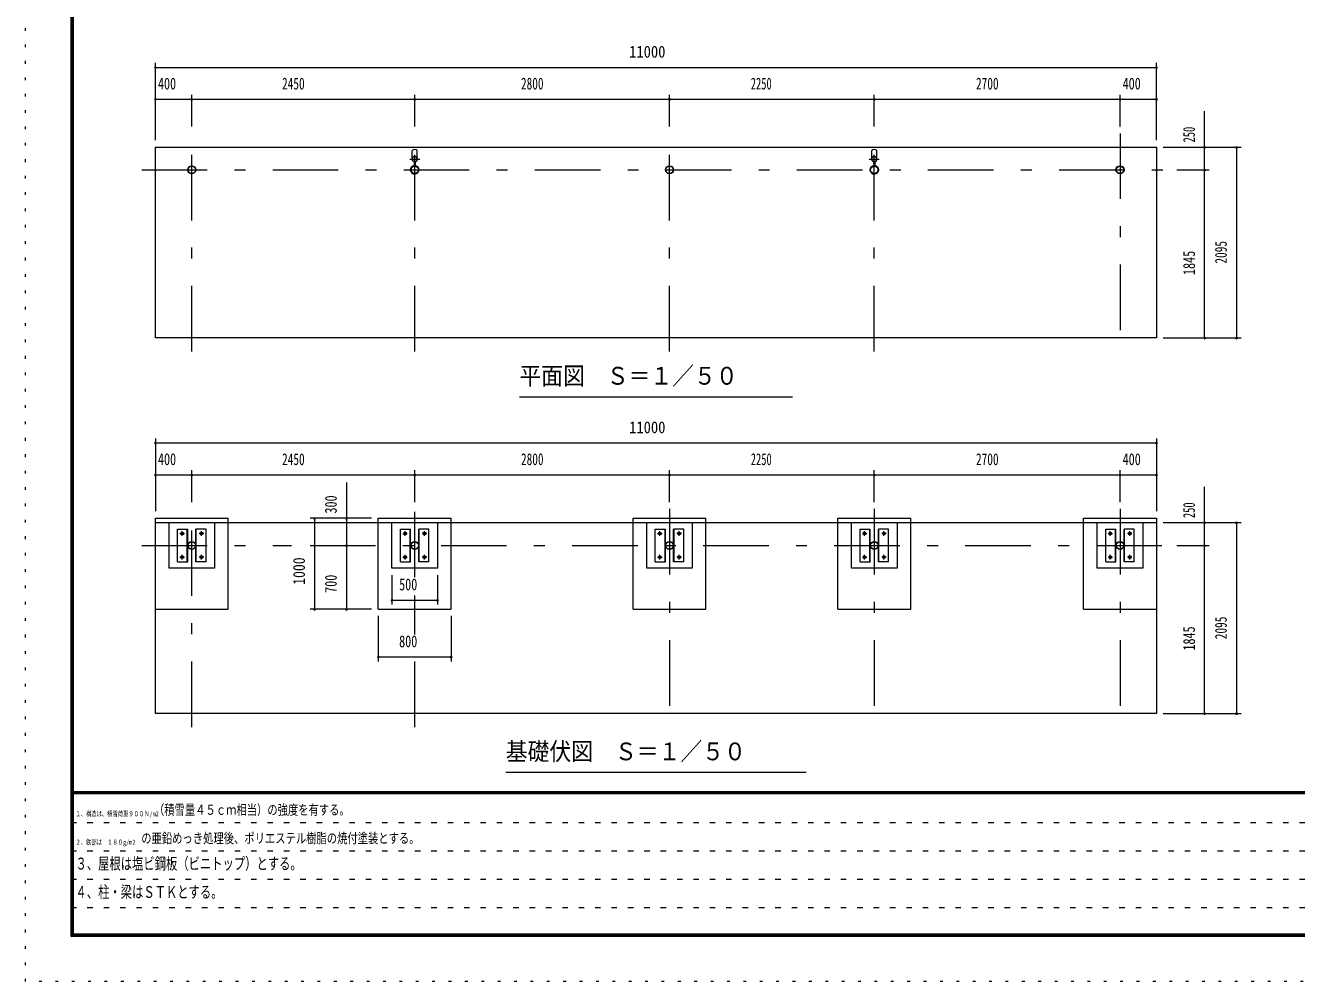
# Model space of a CAD drawing. Units: millimetres, scale not verified, with parts at other scales. Extents: x -25340 to 25345, y -10500 to 10500.
# Drawn here: x -4355 to 9612, y -10500 to 0 of the extents above; entities that cross this region are included whole.
import ezdxf
from ezdxf.enums import TextEntityAlignment as Align

# ---------------------------------------------------------------- set-up
doc = ezdxf.new("R2010")
doc.units = ezdxf.units.MM
doc.header["$LTSCALE"] = 60
for name, pattern in [('USER1', [3, 1, -2]), ('USER3', [24, 12, -5, 2, -5]), ('USER4', [3, 0.5, -2.5])]:
    doc.linetypes.add(name, pattern=pattern)
doc.layers.add('0-1_0-F', color=7, linetype='Continuous')
for name, color, linetype, lineweight in [('0-2_1-05BOLD', 7, 'Continuous', 18), ('0-3_1-25CENTER', 3, 'USER3', 18), ('0-5_1-55DIM', 3, 'Continuous', 18), ('0-C_F-F', 5, 'Continuous', 18), ('0-D_F-E_J_ADD', 5, 'USER4', 18)]:
    doc.layers.add(name, color=color, linetype=linetype, lineweight=lineweight)
doc.styles.add('ＭＳ ゴシック', font='')
doc.styles.get('ＭＳ ゴシック').set_extended_font_data('MS Gothic')

msp = doc.modelspace()

# ---------------------------------------------------------------- linework, layer by layer
at = {"layer": '0-2_1-05BOLD'}
for p, q in [((-2927.8, -1335.33), (8072.19, -1335.33)), ((-2927.8, -3430.33), (-2927.8, -1335.33)), ((-105.3, -1457.81), (-105.3, -1373.23)), ((-50.3, -1457.81), (-50.3, -1373.23)), ((4944.7, -1457.81), (4944.7, -1373.23)), ((4999.7, -1457.81), (4999.7, -1373.23)), ((8072.19, -1335.33), (8072.19, -3430.33)), ((-82.41, -1496.06), (-82.41, -1539.41)), ((-80.8, -1494.67), (-80.8, -1540.88)), ((-74.8, -1494.67), (-74.8, -1540.88)), ((-73.2, -1496.06), (-73.2, -1539.41)), ((4967.6, -1496.06), (4967.6, -1539.41)), ((4969.2, -1494.67), (4969.2, -1540.88)), ((4975.2, -1494.67), (4975.2, -1540.88)), ((4976.8, -1496.06), (4976.8, -1539.41)), ((8072.19, -3430.33), (-2927.8, -3430.33)), ((-2927.79, -5410.33), (-2127.79, -5410.33)), ((-2927.79, -7555.33), (-2927.79, -5410.33)), ((-2127.79, -6410.33), (-2127.79, -5410.33)), ((-477.8, -5410.33), (322.2, -5410.33)), ((-477.8, -6410.33), (-477.8, -5410.33)), ((322.2, -6410.33), (322.2, -5410.33)), ((2322.2, -5410.33), (3122.2, -5410.33)), ((2322.2, -6410.33), (2322.2, -5410.33)), ((3122.2, -6410.33), (3122.2, -5410.33)), ((4572.2, -5410.33), (5372.2, -5410.33)), ((4572.2, -6410.33), (4572.2, -5410.33)), ((5372.2, -6410.33), (5372.2, -5410.33)), ((7272.2, -5410.33), (8072.2, -5410.33)), ((7272.2, -6410.33), (7272.2, -5410.33)), ((8072.2, -5410.33), (8072.2, -7555.33)), ((-2927.79, -5460.33), (8072.2, -5460.33)), ((-2777.8, -5960.33), (-2777.8, -5460.33)), ((-2684.35, -5890.33), (-2684.35, -5530.32)), ((-2684.35, -5530.32), (-2572.35, -5530.32)), ((-2576.85, -5890.33), (-2576.85, -5530.32)), ((-2483.24, -5890.33), (-2483.24, -5530.32)), ((-2371.25, -5530.32), (-2483.24, -5530.32)), ((-2478.75, -5890.33), (-2478.75, -5530.32)), ((-2371.25, -5890.33), (-2371.25, -5530.32)), ((-234.35, -5530.32), (-122.35, -5530.32)), ((-234.35, -5890.33), (-234.35, -5530.32)), ((-126.85, -5890.33), (-126.85, -5530.32)), ((-33.25, -5890.33), (-33.25, -5530.32)), ((78.75, -5530.32), (-33.25, -5530.32)), ((-28.75, -5890.33), (-28.75, -5530.32)), ((78.75, -5890.33), (78.75, -5530.32)), ((2472.2, -5960.33), (2472.2, -5460.33)), ((2673.15, -5890.33), (2673.15, -5530.32)), ((2677.65, -5890.33), (2677.65, -5530.32)), ((2878.75, -5530.32), (2766.75, -5530.32)), ((2766.75, -5890.33), (2766.75, -5530.32)), ((2771.25, -5890.33), (2771.25, -5530.32)), ((2878.75, -5890.33), (2878.75, -5530.32)), ((2972.2, -5460.33), (2972.2, -5960.33)), ((4722.2, -5960.33), (4722.2, -5460.33)), ((4815.65, -5530.32), (4927.65, -5530.32)), ((4815.65, -5890.33), (4815.65, -5530.32)), ((4923.15, -5890.33), (4923.15, -5530.32)), ((4927.65, -5890.33), (4927.65, -5530.32)), ((5128.75, -5530.32), (5016.75, -5530.32)), ((5021.25, -5890.33), (5021.25, -5530.32)), ((5128.75, -5890.33), (5128.75, -5530.32)), ((5222.2, -5460.33), (5222.2, -5960.33)), ((7422.2, -5960.33), (7422.2, -5460.33)), ((7515.65, -5530.32), (7627.65, -5530.32)), ((7515.65, -5890.33), (7515.65, -5530.32)), ((7623.15, -5890.33), (7623.15, -5530.32)), ((7627.65, -5890.33), (7627.65, -5530.32)), ((7716.75, -5890.33), (7716.75, -5530.32)), ((7721.25, -5890.33), (7721.25, -5530.32)), ((7922.2, -5460.33), (7922.2, -5960.33)), ((-2371.25, -5890.33), (-2483.24, -5890.33)), ((78.75, -5890.33), (-33.25, -5890.33)), ((2972.2, -5960.33), (2472.2, -5960.33)), ((2565.65, -5890.33), (2677.65, -5890.33)), ((2878.75, -5890.33), (2766.75, -5890.33)), ((5222.2, -5960.33), (4722.2, -5960.33)), ((4815.65, -5890.33), (4927.65, -5890.33)), ((7922.2, -5960.33), (7422.2, -5960.33)), ((7515.65, -5890.33), (7627.65, -5890.33)), ((7828.75, -5890.33), (7716.75, -5890.33)), ((-2927.79, -6410.33), (-2127.79, -6410.33)), ((-477.8, -6410.33), (322.2, -6410.33)), ((2322.2, -6410.33), (3122.2, -6410.33)), ((4572.2, -6410.33), (5372.2, -6410.33)), ((7272.2, -6410.33), (8072.2, -6410.33)), ((8072.2, -7555.33), (-2927.79, -7555.33))]:
    msp.add_line(p, q, dxfattribs=at)
for points in [[(-2277.8, -5460.33), (-2277.8, -5960.33), (-2777.8, -5960.33)], [(-2684.35, -5890.33), (-2572.35, -5890.33), (-2572.35, -5530.32)], [(172.2, -5460.33), (172.2, -5960.33), (-327.8, -5960.33), (-327.8, -5460.33)], [(-234.35, -5890.33), (-122.35, -5890.33), (-122.35, -5530.32)], [(2565.65, -5890.33), (2565.65, -5530.32), (2677.65, -5530.32)], [(5128.75, -5890.33), (5016.75, -5890.33), (5016.75, -5530.32)], [(7828.75, -5890.33), (7828.75, -5530.32), (7716.75, -5530.32)]]:
    msp.add_lwpolyline(points, dxfattribs=at)
for centre, radius in [((-77.8, -1467.33), 27.5), ((-77.8, -1435.98), 2.25), ((4972.2, -1467.33), 27.5), ((4972.2, -1435.98), 2.25), ((-2527.8, -1585.33), 44.55), ((-2527.8, -1585.33), 40.35), ((-77.8, -1585.33), 44.55), ((-77.8, -1585.33), 40.35), ((-77.8, -1633.73), 2.25), ((2722.2, -1585.33), 44.55), ((2722.2, -1585.33), 40.35), ((4972.2, -1585.33), 44.55), ((4972.2, -1585.33), 40.35), ((4972.2, -1633.73), 2.25), ((7672.2, -1585.33), 44.55), ((7672.2, -1585.33), 40.35), ((-2634.3, -5580.33), 14.5), ((-2421.29, -5580.33), 14.5), ((-184.3, -5580.33), 14.5), ((28.7, -5580.33), 14.5), ((2615.7, -5580.33), 14.5), ((2828.7, -5580.33), 14.5), ((4865.7, -5580.33), 14.5), ((5078.7, -5580.33), 14.5), ((7565.7, -5580.33), 14.5), ((7778.7, -5580.33), 14.5), ((-2527.8, -5710.33), 44.55), ((-2527.8, -5710.33), 40.35), ((-77.8, -5710.33), 44.55), ((-77.8, -5710.33), 40.35), ((2722.2, -5710.33), 44.55), ((2722.2, -5710.33), 40.35), ((4972.2, -5710.33), 44.55), ((4972.2, -5710.33), 40.35), ((7672.2, -5710.33), 44.55), ((7672.2, -5710.33), 40.35), ((-2634.3, -5840.32), 14.5), ((-2421.29, -5840.32), 14.5), ((-184.3, -5840.32), 14.5), ((28.7, -5840.32), 14.5), ((2615.7, -5840.32), 14.5), ((2828.7, -5840.32), 14.5), ((4865.7, -5840.32), 14.5), ((5078.7, -5840.32), 14.5), ((7565.7, -5840.32), 14.5), ((7778.7, -5840.32), 14.5)]:
    msp.add_circle(centre, radius, dxfattribs=at)
for centre, radius, start, end in [((-77.8, -1408.72), 44.9, 52.23546, 127.76454), ((4972.2, -1408.72), 44.9, 52.23546, 127.76454), ((-77.8, -1467.33), 29.1, 90, 260.90512), ((-77.8, -1484.73), 44.9, 109.58864, 127.76454), ((-77.8, -1435.98), 3.85, 270, 218.65778), ((-77.8, -1467.33), 29.1, 279.09488, 84.06984), ((-77.8, -1484.73), 44.9, 52.23546, 70.41136), ((4972.2, -1467.33), 29.1, 90, 260.90512), ((4972.2, -1484.73), 44.9, 109.58864, 127.76454), ((4972.2, -1435.98), 3.85, 270, 218.65778), ((4972.2, -1467.33), 29.1, 279.09488, 84.06984), ((4972.2, -1484.73), 44.9, 52.23546, 70.41136), ((-77.8, -1585.33), 46.15, 95.72713, 270.00108), ((-77.8, -1633.73), 3.85, 142.09248, 90), ((-77.8, -1585.33), 46.15, 273.78915, 84.28163), ((4972.2, -1585.33), 46.15, 95.72713, 270.00108), ((4972.2, -1633.73), 3.85, 142.09248, 90), ((4972.2, -1585.33), 46.15, 273.78915, 84.28163)]:
    msp.add_arc(centre, radius, start, end, dxfattribs=at)
at = {"layer": '0-3_1-25CENTER'}
for p, q in [((-2527.8, -3580.33), (-2527.8, -1185.33)), ((-77.8, -3580.33), (-77.8, -1185.33)), ((2722.2, -3580.33), (2722.2, -1185.33)), ((4972.2, -3580.33), (4972.2, -1185.33)), ((7672.2, -1185.33), (7672.2, -3580.33)), ((-132.8, -1467.33), (-22.8, -1467.33)), ((-67.04, -1517.8), (-88.56, -1517.8)), ((4917.2, -1467.33), (5027.2, -1467.33)), ((4982.97, -1517.8), (4961.44, -1517.8)), ((-3077.8, -1585.33), (8222.2, -1585.33)), ((-2527.8, -7705.33), (-2527.8, -5310.33)), ((-77.8, -6059.77), (-77.8, -5310.33)), ((2722.2, -5310.33), (2722.2, -7705.33)), ((4972.2, -5310.33), (4972.2, -7705.33)), ((7672.2, -5310.33), (7672.2, -7705.33)), ((-2659.29, -5580.33), (-2609.29, -5580.33)), ((-2634.3, -5605.33), (-2634.3, -5555.33)), ((-2396.29, -5580.33), (-2446.3, -5580.33)), ((-2421.29, -5605.33), (-2421.29, -5555.33)), ((-209.3, -5580.33), (-159.3, -5580.33)), ((-184.3, -5605.33), (-184.3, -5555.33)), ((53.71, -5580.33), (3.7, -5580.33)), ((28.7, -5605.33), (28.7, -5555.33)), ((2590.7, -5580.33), (2640.7, -5580.33)), ((2615.7, -5605.33), (2615.7, -5555.33)), ((2853.7, -5580.33), (2803.7, -5580.33)), ((2828.7, -5605.33), (2828.7, -5555.33)), ((4840.7, -5580.33), (4890.7, -5580.33)), ((4865.7, -5605.33), (4865.7, -5555.33)), ((5103.7, -5580.33), (5053.7, -5580.33)), ((5078.7, -5605.33), (5078.7, -5555.33)), ((7540.7, -5580.33), (7590.7, -5580.33)), ((7565.7, -5605.33), (7565.7, -5555.33)), ((7803.7, -5580.33), (7753.7, -5580.33)), ((7778.7, -5605.33), (7778.7, -5555.33)), ((-3077.79, -5710.33), (-1430.63, -5710.33)), ((-1227.8, -5710.33), (8222.2, -5710.33)), ((-2659.29, -5840.32), (-2609.29, -5840.32)), ((-2634.3, -5865.33), (-2634.3, -5815.32)), ((-2396.29, -5840.32), (-2446.3, -5840.32)), ((-2421.29, -5865.33), (-2421.29, -5815.32)), ((-209.3, -5840.32), (-159.3, -5840.32)), ((-184.3, -5865.33), (-184.3, -5815.32)), ((53.71, -5840.32), (3.7, -5840.32)), ((28.7, -5865.33), (28.7, -5815.32)), ((2590.7, -5840.32), (2640.7, -5840.32)), ((2615.7, -5865.33), (2615.7, -5815.32)), ((2853.7, -5840.32), (2803.7, -5840.32)), ((2828.7, -5865.33), (2828.7, -5815.32)), ((4840.7, -5840.32), (4890.7, -5840.32)), ((4865.7, -5865.33), (4865.7, -5815.32)), ((5103.7, -5840.32), (5053.7, -5840.32)), ((5078.7, -5865.33), (5078.7, -5815.32)), ((7540.7, -5840.32), (7590.7, -5840.32)), ((7565.7, -5865.33), (7565.7, -5815.32)), ((7803.7, -5840.32), (7753.7, -5840.32)), ((7778.7, -5865.33), (7778.7, -5815.32)), ((-77.8, -6688.73), (-77.8, -6260.33)), ((-77.8, -7705.33), (-77.8, -6885.33))]:
    msp.add_line(p, q, dxfattribs=at)
at = {"layer": '0-5_1-55DIM'}
for p, q in [((-2927.8, -1260.33), (-2927.8, -410.33)), ((8072.19, -1260.33), (8072.19, -410.33)), ((-2917.8, -460.33), (-2937.8, -460.33)), ((-2927.8, -460.33), (8072.19, -460.33)), ((8082.2, -460.33), (8062.2, -460.33)), ((-2917.8, -810.33), (-2937.8, -810.33)), ((-2927.8, -810.33), (8072.19, -810.33)), ((-2517.8, -810.33), (-2537.8, -810.33)), ((-2527.8, -1110.33), (-2527.8, -760.33)), ((-67.8, -810.33), (-87.8, -810.33)), ((-77.8, -1110.33), (-77.8, -760.33)), ((2732.2, -810.33), (2712.2, -810.33)), ((2722.2, -1110.33), (2722.2, -760.33)), ((4982.2, -810.33), (4962.2, -810.33)), ((4972.2, -1110.33), (4972.2, -760.33)), ((7682.2, -810.33), (7662.2, -810.33)), ((7672.2, -1110.33), (7672.2, -760.33)), ((8082.2, -810.33), (8062.2, -810.33)), ((8602.2, -3430.33), (8602.2, -942.83)), ((8147.2, -1335.33), (9002.2, -1335.33)), ((8612.2, -1335.33), (8592.2, -1335.33)), ((8962.2, -1335.33), (8942.2, -1335.33)), ((8952.2, -1335.33), (8952.2, -3430.33)), ((8297.2, -1585.33), (8652.2, -1585.33)), ((8612.2, -1585.33), (8592.2, -1585.33)), ((8147.2, -3430.33), (9002.2, -3430.33)), ((8612.2, -3430.33), (8592.2, -3430.33)), ((8962.2, -3430.33), (8942.2, -3430.33)), ((1072.2, -4080.33), (4072.2, -4080.33)), ((-2917.79, -4585.33), (-2937.79, -4585.33)), ((-2927.79, -4535.33), (-2927.79, -5335.33)), ((-2927.79, -4585.33), (8072.2, -4585.33)), ((8082.2, -4585.33), (8062.2, -4585.33)), ((8072.2, -4535.33), (8072.2, -5335.33)), ((-2527.8, -5235.33), (-2527.8, -4885.33)), ((-77.8, -5235.33), (-77.8, -4885.33)), ((2722.2, -5235.33), (2722.2, -4885.33)), ((4972.2, -5235.33), (4972.2, -4885.33)), ((7672.2, -5235.33), (7672.2, -4885.33)), ((-2917.79, -4935.33), (-2937.79, -4935.33)), ((-2927.79, -4935.33), (8072.2, -4935.33)), ((-2517.8, -4935.33), (-2537.8, -4935.33)), ((-827.8, -5017.83), (-827.8, -6410.33)), ((-67.8, -4935.33), (-87.8, -4935.33)), ((2732.2, -4935.33), (2712.2, -4935.33)), ((4982.2, -4935.33), (4962.2, -4935.33)), ((7682.21, -4935.33), (7662.21, -4935.33)), ((8082.2, -4935.33), (8062.2, -4935.33)), ((8602.2, -7555.33), (8602.2, -5067.83)), ((-552.79, -5410.33), (-1227.8, -5410.33)), ((-1167.8, -5410.33), (-1187.8, -5410.33)), ((-1177.8, -5410.33), (-1177.8, -6410.33)), ((-817.8, -5410.33), (-837.8, -5410.33)), ((8147.2, -5460.33), (9002.2, -5460.33)), ((8612.2, -5460.33), (8592.2, -5460.33)), ((8962.2, -5460.33), (8942.2, -5460.33)), ((8952.2, -5460.33), (8952.2, -7555.33)), ((-817.8, -5710.33), (-837.8, -5710.33)), ((8297.2, -5710.33), (8652.2, -5710.33)), ((8612.2, -5710.33), (8592.2, -5710.33)), ((-327.8, -6035.33), (-327.8, -6360.33)), ((172.2, -6035.33), (172.2, -6360.33)), ((-552.79, -6410.33), (-1227.8, -6410.33)), ((-1167.8, -6410.33), (-1187.8, -6410.33)), ((-817.8, -6410.33), (-837.8, -6410.33)), ((-317.8, -6310.33), (-337.8, -6310.33)), ((-327.8, -6310.33), (172.2, -6310.33)), ((182.2, -6310.33), (162.2, -6310.33)), ((-477.8, -6485.33), (-477.8, -6985.33)), ((322.2, -6485.33), (322.2, -6985.33)), ((-467.8, -6935.33), (-487.8, -6935.33)), ((-477.8, -6935.33), (322.2, -6935.33)), ((332.2, -6935.33), (312.2, -6935.33)), ((8147.2, -7555.33), (9002.2, -7555.33)), ((8612.2, -7555.33), (8592.2, -7555.33)), ((8962.2, -7555.33), (8942.2, -7555.33)), ((4222.2, -8205.33), (922.2, -8205.33))]:
    msp.add_line(p, q, dxfattribs=at)
for centre in [(-2927.8, -460.33), (8072.2, -460.33), (-2927.8, -810.33), (-2527.8, -810.33), (-77.8, -810.33), (2722.2, -810.33), (4972.2, -810.33), (7672.2, -810.33), (8072.2, -810.33), (8602.2, -1335.33), (8952.2, -1335.33), (8602.2, -1585.33), (8602.2, -3430.33), (8952.2, -3430.33), (-2927.79, -4585.33), (8072.2, -4585.33), (-2927.79, -4935.33), (-2527.8, -4935.33), (-77.8, -4935.33), (2722.2, -4935.33), (4972.2, -4935.33), (7672.21, -4935.33), (8072.2, -4935.33), (-1177.8, -5410.33), (-827.8, -5410.33), (8602.2, -5460.33), (8952.2, -5460.33), (-827.8, -5710.33), (8602.2, -5710.33), (-1177.8, -6410.33), (-827.8, -6410.33), (-327.8, -6310.33), (172.2, -6310.33), (-477.8, -6935.33), (322.2, -6935.33), (8602.2, -7555.33), (8952.2, -7555.33)]:
    msp.add_arc(centre, 10, 180, 0, dxfattribs=at)
at = {"layer": '0-C_F-F'}
for p, q in [((-3855.46, 10100), (-3855.46, -10000)), ((-3852.96, 10097.5), (-3852.96, -9997.5)), ((-3850.46, 10095), (-3850.46, -9995)), ((-3845.46, 10090), (-3845.46, -9990)), ((-3840.46, 10085), (-3840.46, -9985)), ((-3830.46, 10075), (-3830.46, -9975)), ((24819.54, -8415), (-3830.46, -8415)), ((24819.54, -8417.5), (-3830.46, -8417.5)), ((24819.54, -8420), (-3830.46, -8420)), ((24819.54, -8422.5), (-3830.46, -8422.5)), ((24819.54, -8425), (-3830.46, -8425)), ((24819.54, -8427.5), (-3830.46, -8427.5)), ((24819.54, -8430), (-3830.46, -8430)), ((24819.54, -8432.5), (-3830.46, -8432.5)), ((24819.54, -8435), (-3830.46, -8435)), ((24819.54, -8437.5), (-3830.46, -8437.5)), ((24819.54, -8440), (-3830.46, -8440)), ((-3852.96, -9997.5), (24842.03, -9997.5)), ((-3850.46, -9995), (24839.54, -9995)), ((-3845.46, -9990), (24834.54, -9990)), ((-3840.46, -9985), (24829.53, -9985)), ((-3830.46, -9975), (24819.54, -9975))]:
    msp.add_line(p, q, dxfattribs=at)
at = {"layer": '0-C_F-F', "color": 6, "linetype": 'USER1'}
for p, q in [((-3855.46, -8752), (14394.54, -8752)), ((-3855.46, -9064), (14394.54, -9064)), ((-3855.46, -9376), (14394.54, -9376)), ((-3855.46, -9688), (11886.54, -9688))]:
    msp.add_line(p, q, dxfattribs=at)
at = {"layer": '0-C_F-F'}
for points in [[(-3855.46, -10000), (24844.54, -10000), (24844.54, 10100)], [(-3847.96, 10092.5), (-3847.96, -9992.5), (24837.04, -9992.5), (24837.04, 10092.5)], [(-3842.96, 10087.5), (-3842.96, -9987.5), (24832.04, -9987.5), (24832.04, 10087.5)], [(-3837.96, 10082.5), (-3837.96, -9982.5), (24827.04, -9982.5), (24827.04, 10082.5)], [(-3835.46, 10080), (-3835.46, -9980), (24824.54, -9980), (24824.54, 10080)], [(-3832.96, 10077.5), (-3832.96, -9977.5), (24822.04, -9977.5), (24822.04, 10077.5)]]:
    msp.add_lwpolyline(points, dxfattribs=at)
at = {"layer": '0-D_F-E_J_ADD'}
for p, q in [((-4355.46, -10500), (-4355.46, 10500)), ((25344.54, -10500), (-4355.46, -10500))]:
    msp.add_line(p, q, dxfattribs=at)

# ---------------------------------------------------------------- texts
at = {"layer": '0-1_0-F', "style": 'ＭＳ ゴシック'}
for s, height, width, p in [('１、構造は、積雪荷重９００Ｎ/m2', 55.35, 0.75, (-3805.46, -8702)), ('（積雪量４５ｃｍ相当）の強度を有する。', 110.7, 0.75, (-2942.97, -8702)), ('２、鉄部は\u3000１８０g/m2', 55.35, 0.75, (-3805.46, -9014)), ('\u3000の亜鉛めっき処理後、ポリエステル樹脂の焼付塗装とする。', 110.7, 0.75, (-3195.86, -9014)), ('３、屋根は塩ビ鋼板（ビニトップ）とする。', 130.2, 0.7, (-3805.46, -9308.24)), ('４、柱・梁はＳＴＫとする。', 130.2, 0.7, (-3805.46, -9620.23))]:
    msp.add_text(s, height=height, dxfattribs=dict(at, width=width)).set_placement(p, align=Align.BOTTOM_LEFT)
at = {"layer": '0-5_1-55DIM', "color": 7, "style": 'ＭＳ ゴシック'}
for s, height, width, p in [('11000', 130.2, 0.9, (2278.45, -392.56)), ('400', 130.2, 0.75, (-2899.05, -742.57)), ('2450', 130.2, 0.7, (-1535.3, -742.57)), ('2800', 130.2, 0.7, (1089.7, -742.57)), ('2250', 130.2, 0.65, (3614.7, -742.57)), ('2700', 130.2, 0.7, (6089.7, -742.57)), ('400', 130.2, 0.75, (7700.95, -742.57)), ('平面図\u3000Ｓ＝１／５０', 195.4, 0.9, (1072.2, -4003.68)), ('11000', 130.2, 0.9, (2278.45, -4517.56)), ('400', 130.2, 0.75, (-2899.05, -4867.56)), ('2450', 130.2, 0.7, (-1535.3, -4867.56)), ('2800', 130.2, 0.7, (1089.7, -4867.56)), ('2250', 130.2, 0.65, (3614.7, -4867.56)), ('2700', 130.2, 0.7, (6089.7, -4867.56)), ('400', 130.2, 0.75, (7700.95, -4867.56)), ('500', 130.2, 0.75, (-249.05, -6242.56)), ('800', 130.2, 0.75, (-249.05, -6867.56)), ('基礎伏図\u3000Ｓ＝１／５０', 195.4, 0.9, (922.2, -8128.68))]:
    msp.add_text(s, height=height, dxfattribs=dict(at, width=width)).set_placement(p, align=Align.BOTTOM_LEFT)
for s, width, p in [('250', 0.65, (8534.43, -1285.33)), ('1845', 0.75, (8534.43, -2740.33)), ('2095', 0.7, (8884.43, -2615.33)), ('300', 0.75, (-895.56, -5360.33)), ('250', 0.65, (8534.43, -5410.33)), ('1000', 0.85, (-1245.56, -6142.83)), ('700', 0.75, (-895.56, -6231.58)), ('2095', 0.7, (8884.43, -6740.33)), ('1845', 0.75, (8534.43, -6865.33))]:
    msp.add_text(s, height=130.2, rotation=90, dxfattribs=dict(at, width=width)).set_placement(p, align=Align.BOTTOM_LEFT)

doc.saveas('drawing.dxf')
